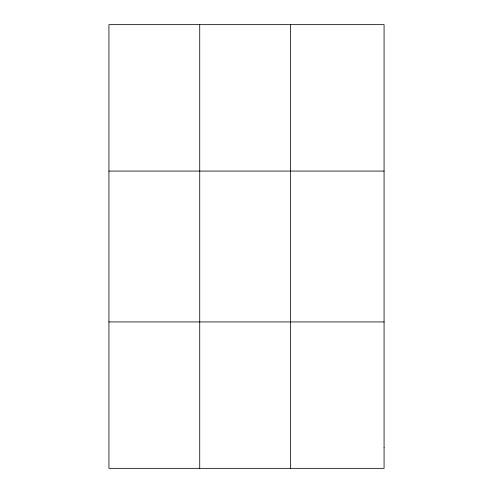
<?xml version="1.0" encoding="UTF-8"?>
<svg xmlns="http://www.w3.org/2000/svg" width="493" height="493" viewBox="0 0 493 493"><rect width="100%" height="100%" fill="white"/><g stroke="black" fill="none" stroke-linecap="round" stroke-linejoin="round"><path stroke-width="0.74" d="M199.727 468.35L199.727 24.65M290.525 468.35L290.525 24.65M108.928 171.071L384.072 171.071M108.928 321.929L384.072 321.929M384.072 447.434L384.072 468.35L108.928 468.35L108.928 24.65L384.072 24.65L384.072 447.434"/></g></svg>
